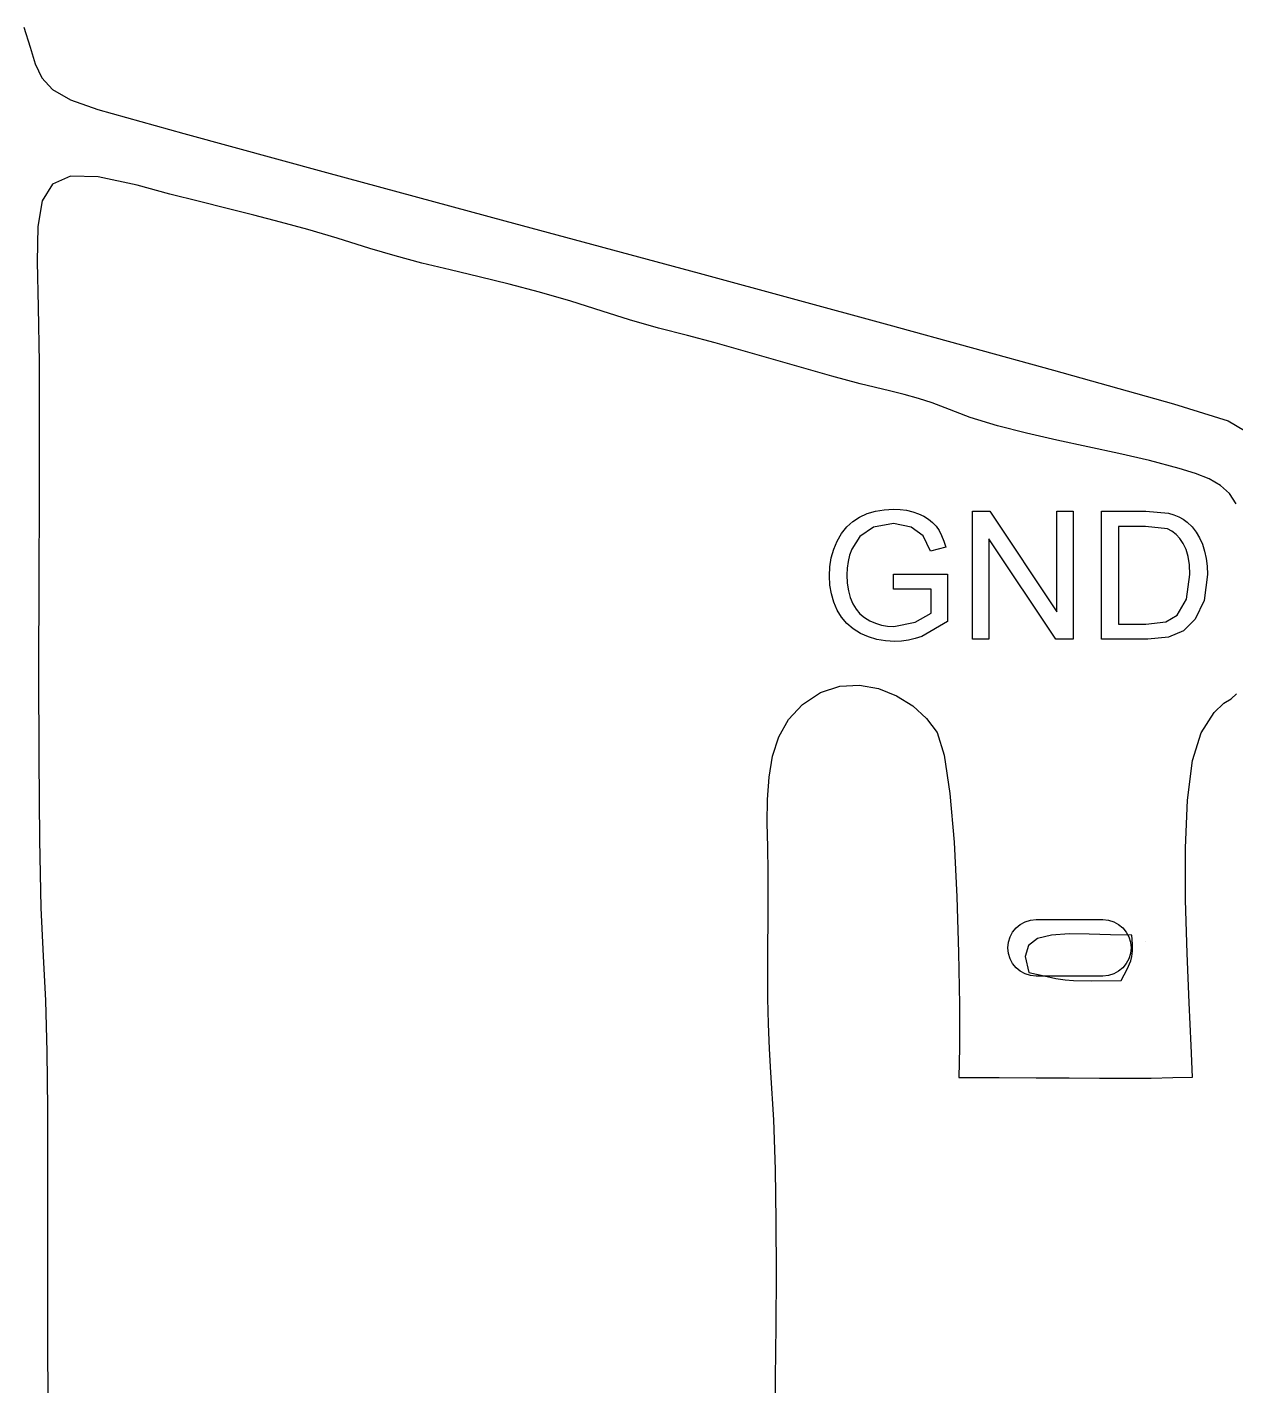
# Model space of a CAD drawing. Extents: x -90 to 90, y -127 to 123.
# Drawn here: x 12.71 to 42.07, y -15.37 to 17.63 of the extents above; entities that cross this region are included whole.
import ezdxf

# ---------------------------------------------------------------- set-up
doc = ezdxf.new("R2010")
doc.units = 0
doc.layers.add('CAPA_1', color=7, linetype='CONTINUOUS')

msp = doc.modelspace()

# ---------------------------------------------------------------- linework, layer by layer
at = {"layer": 'CAPA_1', "color": 3}
for points in [[(12.6279, 17.6251), (12.7815, 17.1361), (12.9054, 16.7323), (13.0656, 16.3963), (13.3283, 16.1108), (13.7595, 15.8587), (14.4253, 15.6226), (16.5193, 15.0388), (19.9795, 14.0967), (24.3138, 12.9239), (29.0304, 11.6481), (33.6371, 10.3967), (37.642, 9.2973), (40.5529, 8.4776), (41.8779, 8.0651), (42.7128, 7.5669)], [(42.0773, 6.0455), (41.9148, 6.2992), (41.698, 6.4973), (41.4238, 6.6549), (41.0892, 6.7874), (40.6913, 6.9102), (39.9707, 7.1003), (39.2264, 7.2732), (38.4717, 7.4366), (37.72, 7.5981), (36.9846, 7.7655), (36.2788, 7.9464), (35.6159, 8.1485), (35.0093, 8.3793), (34.6928, 8.5024), (34.3593, 8.6097), (34.0135, 8.7052), (33.6597, 8.793), (32.9466, 8.961), (32.2558, 9.1457), (29.423, 9.958), (28.7476, 10.1341), (28.0423, 10.3189), (27.3416, 10.5147), (26.6798, 10.724), (25.9145, 10.9707), (25.1579, 11.1875), (24.4142, 11.3814), (23.6873, 11.5595), (22.9813, 11.7287), (22.3003, 11.8962), (21.6483, 12.0689), (21.0295, 12.2538), (20.2435, 12.499), (19.5282, 12.7077), (18.8598, 12.8905), (18.2145, 13.058), (17.5682, 13.2205), (16.8971, 13.3887), (16.1772, 13.573), (15.3848, 13.7841), (14.4322, 13.9919), (13.7615, 14.0048), (13.3251, 13.8136), (13.0759, 13.4094), (12.9664, 12.783), (12.9492, 11.9253), (12.9769, 10.8272), (13.0023, 9.4797), (13.004, 8.0631), (12.9991, 6.2482), (12.9922, 4.1791), (12.9881, 1.9998), (12.9916, -0.1458), (13.0074, -2.1134), (13.0404, -3.7593), (13.0952, -4.9392), (13.1534, -6.0108), (13.1877, -7.2632), (13.2037, -8.6442), (13.2075, -10.1014), (13.2047, -11.5826), (13.2012, -13.0355), (13.2029, -14.4078), (13.2156, -15.6472)], [(30.8749, -16.4102), (30.8874, -15.1753), (30.9007, -13.9121), (30.9088, -12.6375), (30.906, -11.3682), (30.8863, -10.1208), (30.8439, -8.9123), (30.773, -7.7593), (30.7373, -7.1837), (30.7153, -6.5836), (30.7043, -5.9666), (30.7013, -5.3401), (30.7032, -4.7116), (30.7072, -4.0885), (30.7103, -3.4783), (30.7096, -2.8885), (30.6996, -2.2885), (30.6882, -1.7008), (30.6925, -1.1325), (30.7292, -0.5903), (30.8153, -0.0812), (30.9677, 0.3879), (31.2033, 0.8101), (31.5389, 1.1784), (31.9826, 1.4707), (32.4502, 1.6206), (32.9248, 1.6453), (33.3896, 1.5623), (33.8276, 1.3887), (34.222, 1.1419), (34.5557, 0.8393), (34.812, 0.498), (34.987, -0.0565), (35.1224, -0.9853), (35.2226, -2.1716), (35.2916, -3.4989), (35.3337, -4.8502), (35.3531, -6.1089), (35.3539, -7.1582), (35.3405, -7.8814), (36.3218, -7.885), (37.2142, -7.8898), (38.0233, -7.8945), (38.7548, -7.8979), (39.4144, -7.8987), (40.0076, -7.8956), (40.5401, -7.8873), (41.0177, -7.8726), (40.9858, -7.1022), (40.9348, -6.0678), (40.8826, -4.8622), (40.8468, -3.5784), (40.8453, -2.309), (40.8959, -1.147), (41.0162, -0.1853), (41.2241, 0.4835), (41.5381, 0.9797), (41.7794, 1.2114), (41.9583, 1.317), (42.0848, 1.435)]]:
    msp.add_lwpolyline(points, dxfattribs=at)
at = {"layer": 'CAPA_1'}
for points in [[(12.6279, 17.6251), (12.7815, 17.1361), (12.9054, 16.7323), (13.0656, 16.3963), (13.3283, 16.1108), (13.7595, 15.8587), (14.4253, 15.6226), (16.5193, 15.0388), (19.9795, 14.0967), (24.3138, 12.9239), (29.0304, 11.6481), (33.6371, 10.3967), (37.642, 9.2973), (40.5529, 8.4776), (41.8779, 8.0651), (42.7128, 7.5669)], [(42.0773, 6.0455), (41.9148, 6.2992), (41.698, 6.4973), (41.4238, 6.6549), (41.0892, 6.7874), (40.6913, 6.9102), (39.9707, 7.1003), (39.2264, 7.2732), (38.4717, 7.4366), (37.72, 7.5981), (36.9846, 7.7655), (36.2788, 7.9464), (35.6159, 8.1485), (35.0093, 8.3793), (34.6928, 8.5024), (34.3593, 8.6097), (34.0135, 8.7052), (33.6597, 8.793), (32.9466, 8.961), (32.2558, 9.1457), (29.423, 9.958), (28.7476, 10.1341), (28.0423, 10.3189), (27.3416, 10.5147), (26.6798, 10.724), (25.9145, 10.9707), (25.1579, 11.1875), (24.4142, 11.3814), (23.6873, 11.5595), (22.9813, 11.7287), (22.3003, 11.8962), (21.6483, 12.0689), (21.0295, 12.2538), (20.2435, 12.499), (19.5282, 12.7077), (18.8598, 12.8905), (18.2145, 13.058), (17.5682, 13.2205), (16.8971, 13.3887), (16.1772, 13.573), (15.3848, 13.7841), (14.4322, 13.9919), (13.7615, 14.0048), (13.3251, 13.8136), (13.0759, 13.4094), (12.9664, 12.783), (12.9492, 11.9253), (12.9769, 10.8272), (13.0023, 9.4797), (13.004, 8.0631), (12.9991, 6.2482), (12.9922, 4.1791), (12.9881, 1.9998), (12.9916, -0.1458), (13.0074, -2.1134), (13.0404, -3.7593), (13.0952, -4.9392), (13.1534, -6.0108), (13.1877, -7.2632), (13.2037, -8.6442), (13.2075, -10.1014), (13.2047, -11.5826), (13.2012, -13.0355), (13.2029, -14.4078), (13.2156, -15.6472)], [(30.8749, -16.4102), (30.8874, -15.1753), (30.9007, -13.9121), (30.9088, -12.6375), (30.906, -11.3682), (30.8863, -10.1208), (30.8439, -8.9123), (30.773, -7.7593), (30.7373, -7.1837), (30.7153, -6.5836), (30.7043, -5.9666), (30.7013, -5.3401), (30.7032, -4.7116), (30.7072, -4.0885), (30.7103, -3.4783), (30.7096, -2.8885), (30.6996, -2.2885), (30.6882, -1.7008), (30.6925, -1.1325), (30.7292, -0.5903), (30.8153, -0.0812), (30.9677, 0.3879), (31.2033, 0.8101), (31.5389, 1.1784), (31.9826, 1.4707), (32.4502, 1.6206), (32.9248, 1.6453), (33.3896, 1.5623), (33.8276, 1.3887), (34.222, 1.1419), (34.5557, 0.8393), (34.812, 0.498), (34.987, -0.0565), (35.1224, -0.9853), (35.2226, -2.1716), (35.2916, -3.4989), (35.3337, -4.8502), (35.3531, -6.1089), (35.3539, -7.1582), (35.3405, -7.8814), (36.3218, -7.885), (37.2142, -7.8898), (38.0233, -7.8945), (38.7548, -7.8979), (39.4144, -7.8987), (40.0076, -7.8956), (40.5401, -7.8873), (41.0177, -7.8726), (40.9858, -7.1022), (40.9348, -6.0678), (40.8826, -4.8622), (40.8468, -3.5784), (40.8453, -2.309), (40.8959, -1.147), (41.0162, -0.1853), (41.2241, 0.4835), (41.5381, 0.9797), (41.7794, 1.2114), (41.9583, 1.317), (42.0848, 1.435)]]:
    msp.add_lwpolyline(points, dxfattribs=at)
for points in [[(33.7532, 3.9789), (33.7532, 4.3435), (35.0681, 4.3435), (35.0681, 3.192), (34.4432, 2.8289), (34.281, 2.7757), (34.1167, 2.7378), (33.9504, 2.715), (33.7821, 2.7074), (33.5585, 2.7196), (33.3454, 2.7563), (33.1427, 2.8176), (32.9504, 2.9034), (32.7751, 3.0121), (32.6225, 3.1429), (32.4928, 3.2955), (32.3862, 3.4697), (32.3027, 3.6607), (32.243, 3.8624), (32.2072, 4.0748), (32.1953, 4.2979), (32.2071, 4.5208), (32.2426, 4.7363), (32.3018, 4.9442), (32.3848, 5.1448), (32.4901, 5.3286), (32.616, 5.487), (32.7626, 5.6201), (32.9301, 5.7278), (33.1148, 5.8113), (33.3131, 5.871), (33.5249, 5.9068), (33.7503, 5.9187), (33.9145, 5.9119), (34.0708, 5.8915), (34.2191, 5.8574), (34.3593, 5.8095), (34.4881, 5.7494), (34.6022, 5.6788), (34.7015, 5.5975), (34.786, 5.5057), (34.8589, 5.4007), (34.9223, 5.2807), (34.9764, 5.146), (35.0211, 4.9966), (34.6501, 4.8953), (34.4765, 5.2685), (34.1799, 5.4855), (33.7525, 5.5672), (33.2657, 5.4812), (32.9345, 5.2548), (32.7392, 4.9474), (32.6874, 4.7997), (32.6504, 4.6462), (32.6281, 4.4866), (32.6206, 4.321), (32.6295, 4.1212), (32.6563, 3.9385), (32.7008, 3.7727), (32.7631, 3.6238), (32.8428, 3.4928), (32.9387, 3.3798), (33.0508, 3.2848), (33.1789, 3.2079), (33.3177, 3.1485), (33.4606, 3.1061), (33.6076, 3.0805), (33.759, 3.072), (34.2798, 3.1754), (34.6645, 3.3967), (34.6645, 3.9789), (33.7532, 3.9789)], [(33.7532, 3.9789), (33.7532, 4.3435), (35.0681, 4.3435), (35.0681, 3.192), (34.4432, 2.8289), (34.281, 2.7757), (34.1167, 2.7378), (33.9504, 2.715), (33.7821, 2.7074), (33.5585, 2.7196), (33.3454, 2.7563), (33.1427, 2.8176), (32.9504, 2.9034), (32.7751, 3.0121), (32.6225, 3.1429), (32.4928, 3.2955), (32.3862, 3.4697), (32.3027, 3.6607), (32.243, 3.8624), (32.2072, 4.0748), (32.1953, 4.2979), (32.2071, 4.5208), (32.2426, 4.7363), (32.3018, 4.9442), (32.3848, 5.1448), (32.4901, 5.3286), (32.616, 5.487), (32.7626, 5.6201), (32.9301, 5.7278), (33.1148, 5.8113), (33.3131, 5.871), (33.5249, 5.9068), (33.7503, 5.9187), (33.9145, 5.9119), (34.0708, 5.8915), (34.2191, 5.8574), (34.3593, 5.8095), (34.4881, 5.7494), (34.6022, 5.6788), (34.7015, 5.5975), (34.786, 5.5057), (34.8589, 5.4007), (34.9223, 5.2807), (34.9764, 5.146), (35.0211, 4.9966), (34.6501, 4.8953), (34.4765, 5.2685), (34.1799, 5.4855), (33.7525, 5.5672), (33.2657, 5.4812), (32.9345, 5.2548), (32.7392, 4.9474), (32.6874, 4.7997), (32.6504, 4.6462), (32.6281, 4.4866), (32.6206, 4.321), (32.6295, 4.1212), (32.6563, 3.9385), (32.7008, 3.7727), (32.7631, 3.6238), (32.8428, 3.4928), (32.9387, 3.3798), (33.0508, 3.2848), (33.1789, 3.2079), (33.3177, 3.1485), (33.4606, 3.1061), (33.6076, 3.0805), (33.759, 3.072), (34.2798, 3.1754), (34.6645, 3.3967), (34.6645, 3.9789), (33.7532, 3.9789)], [(35.6706, 2.7595), (35.6706, 5.8667), (36.093, 5.8667), (37.7232, 3.4278), (37.7232, 5.8667), (38.1181, 5.8667), (38.1181, 2.7595), (37.6958, 2.7595), (36.0655, 5.1984), (36.0655, 2.7595), (35.6706, 2.7595)], [(35.6706, 2.7595), (35.6706, 5.8667), (36.093, 5.8667), (37.7232, 3.4278), (37.7232, 5.8667), (38.1181, 5.8667), (38.1181, 2.7595), (37.6958, 2.7595), (36.0655, 5.1984), (36.0655, 2.7595), (35.6706, 2.7595)], [(38.8088, 2.7595), (38.8088, 5.8667), (39.8793, 5.8667), (40.4326, 5.8225), (40.5611, 5.7854), (40.6799, 5.7358), (40.789, 5.6739), (40.8882, 5.5998), (41.0035, 5.4886), (41.1032, 5.3631), (41.1872, 5.2232), (41.2557, 5.0689), (41.3093, 4.9014), (41.3474, 4.7224), (41.3703, 4.5318), (41.3779, 4.3297), (41.2954, 3.7026), (41.0835, 3.2499), (40.8, 2.9685), (40.4297, 2.8123), (39.9299, 2.7595), (38.8088, 2.7595)], [(38.8088, 2.7595), (38.8088, 5.8667), (39.8793, 5.8667), (40.4326, 5.8225), (40.5611, 5.7854), (40.6799, 5.7358), (40.789, 5.6739), (40.8882, 5.5998), (41.0035, 5.4886), (41.1032, 5.3631), (41.1872, 5.2232), (41.2557, 5.0689), (41.3093, 4.9014), (41.3474, 4.7224), (41.3703, 4.5318), (41.3779, 4.3297), (41.2954, 3.7026), (41.0835, 3.2499), (40.8, 2.9685), (40.4297, 2.8123), (39.9299, 2.7595), (38.8088, 2.7595)], [(39.2211, 3.124), (39.8836, 3.124), (40.3653, 3.1812), (40.6438, 3.3425), (40.8709, 3.7366), (40.9526, 4.3362), (40.9426, 4.5662), (40.9126, 4.768), (40.8626, 4.9416), (40.7928, 5.087), (40.7087, 5.2074), (40.6159, 5.3061), (40.5145, 5.3832), (40.4044, 5.4385), (39.8728, 5.5021), (39.2211, 5.5021), (39.2211, 3.124)], [(39.2211, 3.124), (39.8836, 3.124), (40.3653, 3.1812), (40.6438, 3.3425), (40.8709, 3.7366), (40.9526, 4.3362), (40.9426, 4.5662), (40.9126, 4.768), (40.8626, 4.9416), (40.7928, 5.087), (40.7087, 5.2074), (40.6159, 5.3061), (40.5145, 5.3832), (40.4044, 5.4385), (39.8728, 5.5021), (39.2211, 5.5021), (39.2211, 3.124)], [(39.8794, -4.5787), (39.8794, -4.5787)]]:
    msp.add_lwpolyline(points, close=True, dxfattribs=at)
at = {"layer": 'CAPA_1', "color": 7}
for points in [[(36.5288, -4.7336), (36.5288, -4.7336), (36.5428, -4.5954), (36.5831, -4.4666), (36.6466, -4.3498), (36.7308, -4.2479), (36.8327, -4.1637), (36.9495, -4.1002), (37.0783, -4.0599), (37.2165, -4.0459), (38.8376, -4.0459), (38.9758, -4.0599), (39.1046, -4.1002), (39.2214, -4.1637), (39.3233, -4.2479), (39.4075, -4.3498), (39.471, -4.4666), (39.5113, -4.5954), (39.5253, -4.7336), (39.5253, -4.7336), (39.5113, -4.8718), (39.471, -5.0006), (39.4075, -5.1174), (39.3233, -5.2193), (39.2214, -5.3035), (39.1046, -5.367), (38.9758, -5.4073), (38.8376, -5.4213), (37.2165, -5.4213), (37.0783, -5.4073), (36.9495, -5.367), (36.8327, -5.3035), (36.7308, -5.2193), (36.6466, -5.1174), (36.5831, -5.0006), (36.5428, -4.8718), (36.5288, -4.7336)], [(37.0362, -5.3325), (37.4095, -5.4176), (37.6941, -5.4758), (37.9211, -5.5119), (38.1216, -5.5306), (38.5684, -5.5349), (39.284, -5.5269), (39.4301, -5.2541), (39.5204, -5.0534), (39.5452, -4.9458), (39.5569, -4.815), (39.5556, -4.6473), (39.5418, -4.429), (39.0232, -4.4188), (38.507, -4.3999), (38.0213, -4.3943), (37.5944, -4.424), (37.2542, -4.5107), (37.029, -4.6764), (36.947, -4.943), (37.0362, -5.3325)]]:
    msp.add_lwpolyline(points, close=True, dxfattribs=at)
at = {"layer": 'CAPA_1', "color": 3}
msp.add_lwpolyline([(39.8794, -4.5787), (39.8794, -4.5787)], close=True, dxfattribs=at)

doc.saveas('drawing.dxf')
